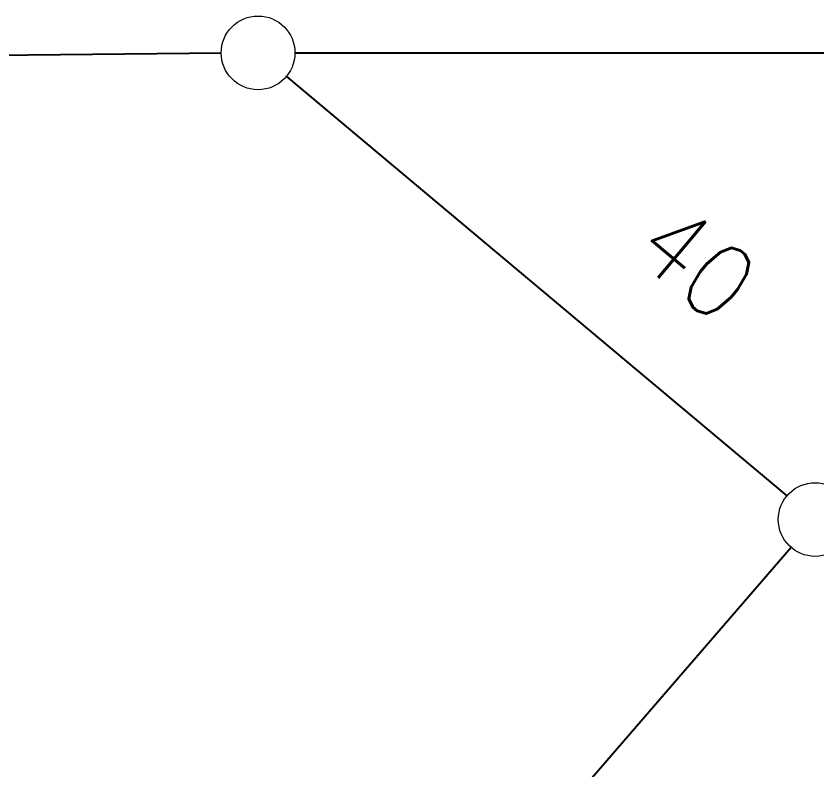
# Model space of a CAD drawing. Header units: inches. Extents: x 47316 to 59086, y 3141 to 11743.
# Drawn here: x 53563.5 to 53617.8, y 6225.4 to 6276.5 of the extents above; entities that cross this region are included whole.
import ezdxf

# ---------------------------------------------------------------- set-up
doc = ezdxf.new("R2010")
doc.units = ezdxf.units.IN
doc.header["$MEASUREMENT"] = 0
doc.styles.get("Standard").update_dxf_attribs({"font": ''})
doc.styles.get('Standard').set_extended_font_data('SimSun')
doc.linetypes.add('_VH_OTCON', pattern='A,0.0001,[7,VeSys.shx,S=0.1,R=0,X=0,Y=0],-0.4,[7,VeSys.shx,S=0.1,R=0,X=0,Y=0],-0.4,["X",Standard,S=1,R=0,X=-0.5,Y=-0.5],-0.0001,[7,VeSys.shx,S=0.1,R=0,X=0,Y=0],-0.4', length=1.2002)
doc.linetypes.add('_VH_UNTAPED', pattern='A,0.0001,[17,VeSys.shx,S=0.1,R=0,X=0,Y=0],-0.4', length=0.4001)

msp = doc.modelspace()

# ---------------------------------------------------------------- linework, layer by layer
at = {"color": 0, "linetype": '_VH_OTCON', "ltscale": 5}
for p, q in [((53577.43, 6274.003), (53533.929, 6273.555)), ((53582.429, 6274.029), (53693.429, 6274.029)), ((53581.846, 6272.423), (53615.796, 6243.972))]:
    msp.add_line(p, q, dxfattribs=at)
at = {"color": 0, "linetype": '_VH_UNTAPED', "ltscale": 5}
msp.add_line((53616.077, 6240.474), (53564.555, 6180.853), dxfattribs=at)
at = {"color": 0, "linetype": 'Continuous', "lineweight": 15}
for centre in [(53579.929, 6274.029), (53617.712, 6242.366)]:
    msp.add_circle(centre, 2.5, dxfattribs=at)

# ---------------------------------------------------------------- texts
at = {"color": 7, "linetype": '_VH_OTCON', "lineweight": 18, "ltscale": 5, "insert": (53608.349, 6264.201), "char_height": 5, "width": 8.57143, "attachment_point": 1, "rotation": 320.036}
msp.add_mtext('\\Fromans.shx;\\W0.9000000000;\\T1.0000000000;\\o\\l40', dxfattribs=at)

doc.saveas('drawing.dxf')
